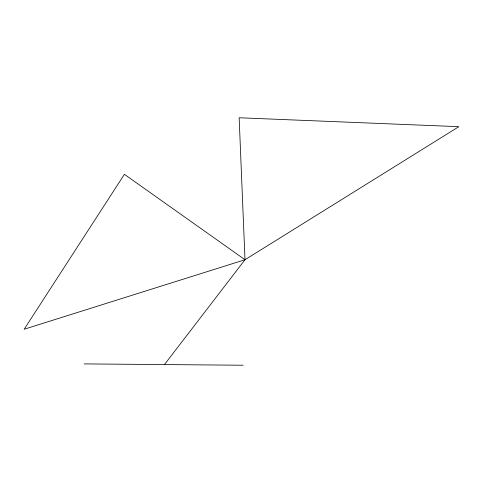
<?xml version="1.0" encoding="UTF-8"?>
<svg xmlns="http://www.w3.org/2000/svg" width="483" height="483" viewBox="0 0 483 483"><rect width="100%" height="100%" fill="white"/><g stroke="black" fill="none" stroke-linecap="round" stroke-linejoin="round"><path stroke-width="0.72" d="M164.443 364.574L244.996 259.733L458.85 126.685L239.151 117.767L244.996 259.733L24.15 329.249L124.409 174.333L244.996 259.733M84.145 363.904L243.118 365.233"/></g></svg>
